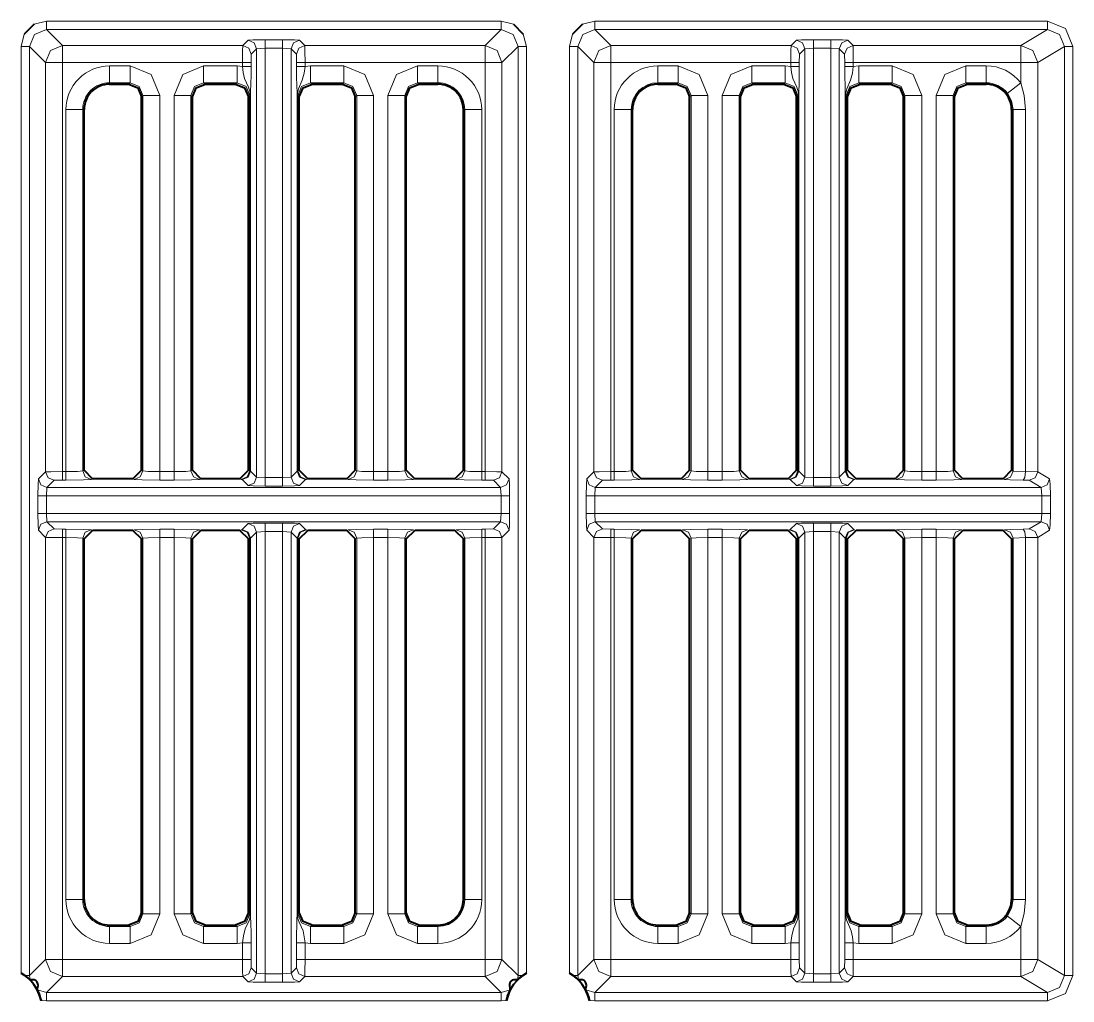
# Model space of a CAD drawing. Header units: millimetres. Extents: x 0 to 2941, y -405 to 1422.
# Drawn here: x 484.1 to 546, y 348.7 to 406.4 of the extents above; entities that cross this region are included whole.
import ezdxf

# ---------------------------------------------------------------- set-up
doc = ezdxf.new("R2010")
doc.units = ezdxf.units.MM
doc.layers.add('FINE', color=9, linetype='Continuous')
doc.layers.add('OUTLINE', color=7, linetype='Continuous')

msp = doc.modelspace()

# ---------------------------------------------------------------- linework, layer by layer
at = {"layer": 'FINE', "lineweight": 9}
for p, q in [((485.579, 406.427), (484.852, 406.239)), ((512.354, 406.427), (485.579, 406.427)), ((486.523, 404.984), (485.579, 405.928)), ((485.579, 405.928), (512.354, 405.928)), ((512.354, 405.928), (511.41, 404.984)), ((513.081, 406.239), (512.354, 406.427)), ((517.879, 406.427), (517.152, 406.239)), ((544.544, 406.427), (517.879, 406.427)), ((517.879, 405.928), (544.544, 405.928)), ((518.823, 404.984), (517.879, 405.928)), ((544.544, 405.928), (542.971, 404.984)), ((484.268, 405.655), (484.08, 404.928)), ((497.457, 405.299), (497.142, 404.984)), ((499.483, 405.324), (498.457, 405.324)), ((500.797, 404.984), (500.482, 405.299)), ((516.568, 405.655), (516.38, 404.928)), ((529.752, 405.299), (529.436, 404.984)), ((484.08, 404.928), (484.08, 350.348)), ((484.579, 404.928), (485.523, 403.984)), ((484.579, 350.203), (484.579, 404.928)), ((497.142, 404.984), (486.523, 404.984)), ((497.642, 404.484), (497.957, 404.799)), ((497.957, 404.799), (497.957, 379.558)), ((498.457, 379.532), (498.457, 404.825)), ((499.483, 404.825), (499.483, 379.532)), ((499.483, 404.825), (499.982, 404.799)), ((499.982, 404.799), (500.298, 404.484)), ((499.982, 379.558), (499.982, 404.799)), ((511.41, 404.984), (500.797, 404.984)), ((512.41, 403.984), (513.354, 404.928)), ((516.38, 404.928), (516.38, 350.348)), ((529.436, 404.984), (518.823, 404.984)), ((529.936, 404.484), (530.252, 404.799)), ((530.252, 404.799), (530.751, 404.825)), ((530.252, 404.799), (530.252, 379.558)), ((530.751, 379.532), (530.751, 404.825)), ((530.751, 404.825), (531.777, 404.825)), ((531.777, 404.825), (531.777, 379.532)), ((531.777, 404.825), (532.277, 404.799)), ((532.277, 404.799), (532.592, 404.484)), ((532.277, 379.558), (532.277, 404.799)), ((542.971, 404.984), (533.092, 404.984)), ((545.544, 404.929), (545.544, 350.202)), ((546.044, 350.202), (546.044, 404.929)), ((497.629, 403.984), (497.642, 404.484)), ((500.298, 404.484), (500.31, 403.984)), ((529.923, 403.984), (529.936, 404.484)), ((532.592, 404.484), (532.605, 403.984)), ((485.523, 403.984), (485.523, 379.873)), ((486.523, 403.984), (497.129, 403.984)), ((486.523, 379.886), (486.523, 403.984)), ((490.502, 403.788), (489.299, 403.788)), ((496.802, 403.788), (494.837, 403.788)), ((497.129, 403.758), (496.802, 403.788)), ((497.129, 403.984), (497.129, 403.758)), ((497.629, 403.758), (497.629, 403.984)), ((500.31, 403.984), (500.31, 403.758)), ((500.81, 403.758), (500.81, 403.984)), ((501.137, 403.788), (500.81, 403.758)), ((503.102, 403.788), (501.137, 403.788)), ((508.635, 403.788), (507.437, 403.788)), ((517.823, 403.984), (517.823, 379.873)), ((522.797, 403.788), (521.599, 403.788)), ((529.097, 403.788), (527.132, 403.788)), ((529.923, 403.758), (529.923, 403.984)), ((532.605, 403.984), (532.605, 403.758)), ((533.105, 403.758), (533.105, 403.984)), ((533.105, 403.984), (542.971, 403.984)), ((533.432, 403.788), (533.105, 403.758)), ((535.397, 403.788), (533.432, 403.788)), ((540.929, 403.788), (539.732, 403.788)), ((542.971, 403.984), (542.971, 402.786)), ((489.299, 402.708), (489.299, 402.79)), ((489.299, 402.79), (490.502, 402.79)), ((490.502, 402.79), (490.421, 402.708)), ((494.919, 402.708), (494.837, 402.79)), ((494.837, 402.79), (496.802, 402.79)), ((496.802, 402.79), (496.721, 402.708)), ((501.219, 402.708), (501.137, 402.79)), ((501.137, 402.79), (503.102, 402.79)), ((503.102, 402.79), (503.021, 402.708)), ((507.519, 402.708), (507.437, 402.79)), ((521.599, 402.708), (521.599, 402.79)), ((521.599, 402.79), (522.797, 402.79)), ((522.797, 402.79), (522.715, 402.708)), ((527.213, 402.708), (527.132, 402.79)), ((527.132, 402.79), (529.097, 402.79)), ((529.097, 402.79), (529.015, 402.708)), ((533.513, 402.708), (533.432, 402.79)), ((533.432, 402.79), (535.397, 402.79)), ((535.397, 402.79), (535.315, 402.708)), ((539.732, 402.79), (540.929, 402.79)), ((539.813, 402.708), (539.732, 402.79)), ((540.929, 402.79), (540.929, 402.708)), ((491.17, 401.959), (491.251, 402.041)), ((491.251, 402.041), (491.251, 379.923)), ((492.25, 379.886), (492.25, 402.041)), ((493.09, 402.041), (493.09, 379.886)), ((494.088, 402.041), (494.17, 401.959)), ((494.088, 379.923), (494.088, 402.041)), ((497.47, 401.959), (497.551, 402.041)), ((497.551, 402.041), (497.551, 379.923)), ((497.6, 379.915), (497.6, 402.041)), ((500.34, 402.041), (500.34, 379.915)), ((500.356, 379.915), (500.356, 402.041)), ((500.388, 402.041), (500.47, 401.959)), ((500.388, 379.923), (500.388, 402.041)), ((503.77, 401.959), (503.851, 402.041)), ((503.851, 402.041), (503.851, 379.923)), ((504.85, 379.886), (504.85, 402.041)), ((505.69, 402.041), (505.69, 379.886)), ((506.688, 402.041), (506.77, 401.959)), ((506.688, 379.923), (506.688, 402.041)), ((524.544, 379.886), (524.544, 402.041)), ((526.383, 402.041), (526.464, 401.959)), ((529.764, 401.959), (529.846, 402.041)), ((529.846, 402.041), (529.846, 379.923)), ((529.894, 379.915), (529.894, 402.041)), ((532.634, 402.041), (532.634, 379.915)), ((532.651, 379.915), (532.651, 402.041)), ((532.683, 402.041), (532.764, 401.959)), ((536.064, 401.959), (536.146, 402.041)), ((537.984, 402.041), (537.984, 379.886)), ((538.983, 402.041), (539.064, 401.959)), ((486.719, 401.208), (486.719, 379.886)), ((487.717, 401.208), (487.799, 401.208)), ((487.717, 379.923), (487.717, 401.208)), ((510.135, 401.208), (510.216, 401.208)), ((510.216, 401.208), (510.216, 379.923)), ((519.019, 401.208), (519.019, 379.886)), ((520.017, 401.208), (520.099, 401.208)), ((520.017, 379.923), (520.017, 401.208)), ((542.429, 401.208), (542.515, 401.208)), ((542.515, 401.208), (542.515, 379.921)), ((485.523, 379.873), (485.103, 379.453)), ((486.719, 379.886), (486.523, 379.886)), ((487.799, 379.964), (487.717, 379.923)), ((491.251, 379.923), (491.17, 379.964)), ((493.09, 379.886), (492.25, 379.886)), ((494.17, 379.964), (494.088, 379.923)), ((497.551, 379.923), (497.47, 379.964)), ((497.583, 379.915), (497.551, 379.923)), ((497.957, 379.558), (497.6, 379.915)), ((500.34, 379.915), (499.982, 379.558)), ((500.388, 379.923), (500.356, 379.915)), ((500.47, 379.964), (500.388, 379.923)), ((503.851, 379.923), (503.77, 379.964)), ((505.69, 379.886), (504.85, 379.886)), ((506.77, 379.964), (506.688, 379.923)), ((510.216, 379.923), (510.135, 379.964)), ((517.823, 379.873), (517.403, 379.453)), ((519.019, 379.886), (518.823, 379.886)), ((520.099, 379.964), (520.017, 379.923)), ((529.846, 379.923), (529.764, 379.964)), ((529.878, 379.915), (529.846, 379.923)), ((530.252, 379.558), (529.894, 379.915)), ((532.634, 379.915), (532.277, 379.558)), ((532.683, 379.923), (532.651, 379.915)), ((537.984, 379.886), (537.144, 379.886)), ((542.515, 379.921), (542.429, 379.964)), ((543.242, 379.885), (542.515, 379.921)), ((543.97, 379.873), (543.242, 379.885)), ((544.67, 379.453), (543.97, 379.873)), ((485.603, 378.953), (486.023, 379.373)), ((486.023, 379.373), (486.523, 379.386)), ((486.523, 379.386), (486.719, 379.386)), ((488.216, 379.423), (488.298, 379.464)), ((490.67, 379.464), (490.752, 379.423)), ((492.25, 379.386), (493.09, 379.386)), ((494.588, 379.423), (494.67, 379.464)), ((496.97, 379.464), (497.052, 379.423)), ((497.052, 379.423), (497.1, 379.415)), ((497.1, 379.415), (497.457, 379.058)), ((498.457, 379.532), (497.957, 379.558)), ((499.483, 379.532), (498.457, 379.532)), ((499.982, 379.558), (499.483, 379.532)), ((500.482, 379.058), (500.839, 379.415)), ((500.839, 379.415), (500.888, 379.423)), ((500.888, 379.423), (500.97, 379.464)), ((507.187, 379.423), (507.27, 379.464)), ((518.823, 379.386), (519.019, 379.386)), ((520.517, 379.423), (520.599, 379.464)), ((522.964, 379.464), (523.046, 379.423)), ((524.544, 379.386), (525.384, 379.386)), ((526.882, 379.423), (526.964, 379.464)), ((529.264, 379.464), (529.346, 379.423)), ((529.346, 379.423), (529.395, 379.415)), ((529.395, 379.415), (529.752, 379.058)), ((530.751, 379.532), (530.252, 379.558)), ((531.777, 379.532), (530.751, 379.532)), ((532.277, 379.558), (531.777, 379.532)), ((532.777, 379.058), (533.134, 379.415)), ((533.134, 379.415), (533.182, 379.423)), ((533.182, 379.423), (533.264, 379.464)), ((535.564, 379.464), (535.646, 379.423)), ((537.144, 379.386), (537.984, 379.386)), ((539.482, 379.423), (539.564, 379.464)), ((541.929, 379.464), (542.015, 379.421)), ((543.106, 379.385), (543.47, 379.374)), ((543.47, 379.374), (544.171, 378.953)), ((512.33, 378.953), (512.356, 378.453)), ((517.878, 378.453), (517.903, 378.953)), ((544.171, 378.953), (517.903, 378.953)), ((530.751, 379.033), (531.777, 379.033)), ((544.171, 378.953), (544.213, 378.453)), ((485.078, 378.453), (485.078, 377.427)), ((512.855, 377.427), (512.855, 378.453)), ((517.878, 378.453), (544.213, 378.453)), ((517.878, 377.427), (517.878, 378.453)), ((544.213, 378.453), (544.213, 377.427)), ((544.713, 377.427), (544.713, 378.453)), ((512.356, 377.427), (485.578, 377.427)), ((485.603, 376.928), (485.578, 377.427)), ((512.356, 377.427), (512.33, 376.928)), ((544.213, 377.427), (517.878, 377.427)), ((517.903, 376.928), (517.878, 377.427)), ((544.213, 377.427), (544.171, 376.928)), ((485.603, 376.928), (512.33, 376.928)), ((486.023, 376.508), (485.603, 376.928)), ((512.33, 376.928), (511.91, 376.508)), ((517.903, 376.928), (544.171, 376.928)), ((518.323, 376.508), (517.903, 376.928)), ((529.752, 376.823), (529.395, 376.466)), ((531.777, 376.848), (530.751, 376.848)), ((533.134, 376.466), (532.777, 376.823)), ((544.171, 376.928), (543.47, 376.507)), ((485.103, 376.428), (485.523, 376.008)), ((486.523, 376.495), (486.023, 376.508)), ((486.719, 376.495), (486.523, 376.495)), ((488.298, 376.417), (488.216, 376.458)), ((490.752, 376.458), (490.67, 376.417)), ((493.09, 376.495), (492.25, 376.495)), ((494.67, 376.417), (494.588, 376.458)), ((497.052, 376.458), (496.97, 376.417)), ((497.6, 375.966), (497.957, 376.323)), ((497.957, 376.323), (498.457, 376.349)), ((497.957, 376.323), (497.957, 350.331)), ((498.457, 350.306), (498.457, 376.349)), ((498.457, 376.349), (499.483, 376.349)), ((499.483, 376.349), (499.483, 350.306)), ((499.483, 376.349), (499.982, 376.323)), ((499.982, 376.323), (500.34, 375.966)), ((499.982, 350.331), (499.982, 376.323)), ((503.352, 376.458), (503.27, 376.417)), ((505.69, 376.495), (504.85, 376.495)), ((507.27, 376.417), (507.187, 376.458)), ((509.717, 376.458), (509.635, 376.417)), ((511.41, 376.495), (511.215, 376.495)), ((511.91, 376.508), (511.41, 376.495)), ((512.41, 376.008), (512.83, 376.428)), ((517.403, 376.428), (517.823, 376.008)), ((518.823, 376.495), (518.323, 376.508)), ((519.019, 376.495), (518.823, 376.495)), ((520.599, 376.417), (520.517, 376.458)), ((523.046, 376.458), (522.964, 376.417)), ((525.384, 376.495), (524.544, 376.495)), ((526.964, 376.417), (526.882, 376.458)), ((529.346, 376.458), (529.264, 376.417)), ((529.395, 376.466), (529.346, 376.458)), ((529.894, 375.966), (530.252, 376.323)), ((530.252, 376.323), (530.751, 376.349)), ((530.252, 376.323), (530.252, 350.331)), ((530.751, 350.306), (530.751, 376.349)), ((530.751, 376.349), (531.777, 376.349)), ((531.777, 376.349), (531.777, 350.306)), ((531.777, 376.349), (532.277, 376.323)), ((532.277, 350.331), (532.277, 376.323)), ((532.277, 376.323), (532.634, 375.966)), ((533.182, 376.458), (533.134, 376.466)), ((533.264, 376.417), (533.182, 376.458)), ((535.646, 376.458), (535.564, 376.417)), ((537.984, 376.495), (537.144, 376.495)), ((539.564, 376.417), (539.482, 376.458)), ((542.015, 376.46), (541.929, 376.417)), ((543.47, 376.507), (543.106, 376.495)), ((543.97, 376.008), (544.67, 376.428)), ((485.523, 376.008), (485.523, 351.147)), ((486.523, 351.147), (486.523, 375.995)), ((491.17, 375.917), (491.251, 375.958)), ((492.25, 353.84), (492.25, 375.995)), ((494.088, 353.84), (494.088, 375.958)), ((494.088, 375.958), (494.17, 375.917)), ((497.47, 375.917), (497.551, 375.958)), ((497.551, 375.958), (497.583, 375.966)), ((497.551, 375.958), (497.551, 353.84)), ((497.583, 375.966), (497.583, 353.84)), ((497.6, 353.84), (497.6, 375.966)), ((500.34, 375.966), (500.34, 353.84)), ((500.356, 353.84), (500.356, 375.966)), ((500.356, 375.966), (500.388, 375.958)), ((500.388, 375.958), (500.47, 375.917)), ((500.388, 353.84), (500.388, 375.958)), ((504.85, 353.84), (504.85, 375.995)), ((504.85, 375.995), (505.69, 375.995)), ((505.69, 375.995), (505.69, 353.84)), ((511.215, 375.995), (511.41, 375.995)), ((511.215, 354.672), (511.215, 375.995)), ((511.41, 375.995), (511.41, 351.147)), ((512.41, 351.147), (512.41, 376.008)), ((518.823, 351.147), (518.823, 375.995)), ((518.823, 375.995), (519.019, 375.995)), ((519.019, 375.995), (519.019, 354.672)), ((520.017, 354.672), (520.017, 375.958)), ((520.017, 375.958), (520.099, 375.917)), ((523.464, 375.917), (523.546, 375.958)), ((523.546, 375.958), (523.546, 353.84)), ((524.544, 375.995), (525.384, 375.995)), ((524.544, 353.84), (524.544, 375.995)), ((525.384, 375.995), (525.384, 353.84)), ((526.383, 353.84), (526.383, 375.958)), ((526.383, 375.958), (526.464, 375.917)), ((529.846, 375.958), (529.878, 375.966)), ((529.878, 375.966), (529.878, 353.84)), ((529.894, 353.84), (529.894, 375.966)), ((532.634, 375.966), (532.634, 353.84)), ((532.651, 353.84), (532.651, 375.966)), ((532.651, 375.966), (532.683, 375.958)), ((532.683, 353.84), (532.683, 375.958)), ((532.683, 375.958), (532.764, 375.917)), ((536.064, 375.917), (536.146, 375.958)), ((536.146, 375.958), (536.146, 353.84)), ((537.144, 353.84), (537.144, 375.995)), ((537.144, 375.995), (537.984, 375.995)), ((537.984, 375.995), (537.984, 353.84)), ((542.429, 375.917), (542.515, 375.96)), ((542.515, 375.96), (543.242, 375.996)), ((542.515, 375.96), (542.515, 354.672)), ((543.242, 375.996), (543.97, 376.008)), ((543.242, 354.672), (543.242, 375.996)), ((510.216, 354.672), (510.135, 354.672)), ((520.099, 354.672), (520.017, 354.672)), ((542.515, 354.672), (542.429, 354.672)), ((494.17, 353.921), (494.088, 353.84)), ((497.551, 353.84), (497.47, 353.921)), ((500.47, 353.921), (500.388, 353.84)), ((503.851, 353.84), (503.77, 353.921)), ((506.77, 353.921), (506.688, 353.84)), ((523.546, 353.84), (523.464, 353.921)), ((526.464, 353.921), (526.383, 353.84)), ((529.846, 353.84), (529.764, 353.921)), ((532.764, 353.921), (532.683, 353.84)), ((536.146, 353.84), (536.064, 353.921)), ((539.064, 353.921), (538.983, 353.84)), ((494.837, 353.091), (494.919, 353.172)), ((496.802, 353.091), (494.837, 353.091)), ((496.721, 353.172), (496.802, 353.091)), ((501.137, 353.091), (501.219, 353.172)), ((503.102, 353.091), (501.137, 353.091)), ((503.021, 353.172), (503.102, 353.091)), ((507.437, 353.091), (507.519, 353.172)), ((508.635, 353.091), (507.437, 353.091)), ((508.635, 353.172), (508.635, 353.091)), ((522.715, 353.172), (522.797, 353.091)), ((529.015, 353.172), (529.097, 353.091)), ((535.315, 353.172), (535.397, 353.091)), ((540.929, 353.172), (540.929, 353.091)), ((542.971, 353.095), (542.971, 351.147)), ((494.837, 352.092), (496.802, 352.092)), ((496.802, 352.092), (497.129, 352.123)), ((497.129, 352.123), (497.129, 351.147)), ((497.629, 351.147), (497.629, 352.123)), ((500.81, 351.147), (500.81, 352.123)), ((500.81, 352.123), (501.137, 352.092)), ((501.137, 352.092), (503.102, 352.092)), ((507.437, 352.092), (508.635, 352.092)), ((521.599, 352.092), (522.797, 352.092)), ((527.132, 352.092), (529.097, 352.092)), ((529.097, 352.092), (529.424, 352.123)), ((529.424, 352.123), (529.424, 351.147)), ((529.923, 351.147), (529.923, 352.123)), ((532.605, 352.123), (532.605, 351.147)), ((533.105, 351.147), (533.105, 352.123)), ((533.105, 352.123), (533.432, 352.092)), ((539.732, 352.092), (540.929, 352.092)), ((485.523, 351.147), (484.579, 350.203)), ((497.129, 351.147), (486.523, 351.147)), ((497.642, 350.647), (497.629, 351.147)), ((511.41, 351.147), (500.81, 351.147)), ((529.424, 351.147), (518.823, 351.147)), ((529.936, 350.647), (529.923, 351.147)), ((532.605, 351.147), (532.592, 350.647)), ((542.971, 351.147), (533.105, 351.147)), ((484.613, 349.948), (484.579, 350.203)), ((485.579, 349.203), (486.523, 350.147)), ((486.523, 350.147), (497.142, 350.147)), ((497.957, 350.331), (497.642, 350.647)), ((498.457, 350.306), (497.957, 350.331)), ((499.483, 350.306), (498.457, 350.306)), ((499.982, 350.331), (499.483, 350.306)), ((500.298, 350.647), (499.982, 350.331)), ((500.482, 349.832), (500.797, 350.147)), ((500.797, 350.147), (511.41, 350.147)), ((511.41, 350.147), (512.354, 349.203)), ((513.354, 350.203), (513.321, 349.948)), ((516.913, 349.948), (516.88, 350.203)), ((517.879, 349.203), (518.823, 350.147)), ((518.823, 350.147), (529.436, 350.147)), ((529.436, 350.147), (529.752, 349.832)), ((530.252, 350.331), (529.936, 350.647)), ((530.751, 350.306), (530.252, 350.331)), ((531.777, 350.306), (530.751, 350.306)), ((532.277, 350.331), (531.777, 350.306)), ((532.592, 350.647), (532.277, 350.331)), ((532.777, 349.832), (533.092, 350.147)), ((533.092, 350.147), (542.971, 350.147)), ((542.971, 350.147), (544.544, 349.203)), ((498.457, 349.806), (499.483, 349.806)), ((530.751, 349.806), (531.777, 349.806)), ((485.579, 349.203), (485.04, 349.361)), ((512.354, 349.203), (485.579, 349.203)), ((512.893, 349.361), (512.354, 349.203)), ((517.879, 349.203), (517.34, 349.361)), ((544.544, 349.203), (517.879, 349.203)), ((485.256, 348.739), (485.579, 348.703)), ((517.556, 348.739), (517.879, 348.703))]:
    msp.add_line(p, q, dxfattribs=at)
for points in [[(484.579, 404.928), (484.872, 405.635), (485.579, 405.928)], [(485.579, 405.928), (485.579, 406.078), (485.579, 406.427)], [(512.354, 405.928), (512.354, 406.078), (512.354, 406.427)], [(512.354, 405.928), (513.061, 405.635), (513.354, 404.928)], [(516.88, 404.928), (517.172, 405.635), (517.879, 405.928)], [(517.879, 405.928), (517.879, 406.078), (517.879, 406.427)], [(544.544, 405.928), (544.544, 406.078), (544.544, 406.427)], [(546.044, 404.929), (545.605, 405.988), (544.544, 406.427)], [(544.544, 405.928), (545.252, 405.635), (545.544, 404.929)], [(498.457, 405.324), (497.759, 405.317), (497.457, 405.299)], [(497.457, 405.299), (497.81, 405.152), (497.957, 404.799)], [(498.457, 405.324), (498.457, 405.173), (498.457, 404.825)], [(499.483, 405.324), (499.483, 405.173), (499.483, 404.825)], [(500.482, 405.299), (500.18, 405.317), (499.483, 405.324)], [(500.482, 405.299), (500.129, 405.152), (499.982, 404.799)], [(513.853, 350.348), (513.853, 404.928), (513.665, 405.655)], [(531.777, 405.324), (530.751, 405.324), (530.054, 405.317), (529.752, 405.299)], [(529.752, 405.299), (530.105, 405.152), (530.252, 404.799)], [(530.751, 405.324), (530.751, 405.173), (530.751, 404.825)], [(531.777, 405.324), (531.777, 405.173), (531.777, 404.825)], [(533.092, 404.984), (532.777, 405.299), (532.475, 405.317), (531.777, 405.324)], [(532.777, 405.299), (532.424, 405.152), (532.277, 404.799)], [(484.08, 404.928), (484.429, 404.928), (484.579, 404.928)], [(486.523, 404.984), (485.816, 404.691), (485.523, 403.984)], [(486.523, 403.984), (486.523, 404.682), (486.523, 404.984)], [(497.142, 404.984), (497.133, 404.682), (497.129, 403.984)], [(497.142, 404.984), (497.495, 404.837), (497.642, 404.484)], [(497.957, 404.799), (498.457, 404.825), (499.483, 404.825)], [(500.797, 404.984), (500.444, 404.837), (500.298, 404.484)], [(500.81, 403.984), (500.806, 404.682), (500.797, 404.984)], [(512.41, 403.984), (512.117, 404.691), (511.41, 404.984)], [(511.41, 403.984), (511.41, 404.682), (511.41, 404.984)], [(513.354, 404.928), (513.354, 350.203), (512.41, 351.147)], [(513.354, 404.928), (513.504, 404.928), (513.853, 404.928)], [(516.38, 404.928), (516.729, 404.928), (516.88, 404.928)], [(516.88, 350.203), (516.88, 404.928), (517.823, 403.984)], [(518.823, 404.984), (518.116, 404.691), (517.823, 403.984)], [(518.823, 403.984), (518.823, 404.682), (518.823, 404.984)], [(529.436, 404.984), (529.427, 404.682), (529.424, 403.984)], [(529.436, 404.984), (529.79, 404.837), (529.936, 404.484)], [(533.092, 404.984), (532.739, 404.837), (532.592, 404.484)], [(533.105, 403.984), (533.101, 404.682), (533.092, 404.984)], [(543.97, 403.984), (543.677, 404.691), (542.971, 404.984)], [(542.971, 403.984), (542.971, 404.682), (542.971, 404.984)], [(543.97, 379.873), (543.97, 403.984), (545.544, 404.929)], [(545.544, 404.929), (545.698, 404.929), (546.044, 404.929)], [(485.523, 403.984), (485.825, 403.984), (486.523, 403.984)], [(489.299, 402.79), (489.299, 403.1), (489.299, 403.788)], [(490.502, 402.79), (490.502, 403.1), (490.502, 403.788)], [(492.25, 402.041), (491.738, 403.277), (490.502, 403.788)], [(494.837, 403.788), (493.601, 403.277), (493.09, 402.041)], [(494.837, 403.788), (494.837, 403.1), (494.837, 402.79)], [(496.802, 403.788), (496.802, 403.1), (496.802, 402.79)], [(497.129, 403.984), (497.478, 403.984), (497.629, 403.984)], [(497.129, 403.758), (497.478, 403.758), (497.629, 403.758)], [(497.129, 403.758), (497.172, 403.394), (497.25, 403.051), (497.475, 402.533), (497.526, 402.396), (497.555, 402.289), (497.578, 402.144), (497.583, 402.074), (497.583, 402.041), (497.583, 379.915)], [(497.6, 402.041), (497.6, 402.053), (497.6, 402.081), (497.601, 402.14), (497.603, 402.189), (497.605, 402.263), (497.62, 402.757), (497.627, 403.228), (497.629, 403.758)], [(500.81, 403.984), (500.461, 403.984), (500.31, 403.984)], [(500.81, 403.758), (500.461, 403.758), (500.31, 403.758)], [(500.31, 403.758), (500.313, 403.166), (500.323, 402.618), (500.336, 402.21), (500.339, 402.102), (500.339, 402.068), (500.34, 402.041)], [(500.356, 402.041), (500.358, 402.111), (500.367, 402.198), (500.427, 402.437), (500.649, 402.937), (500.76, 403.351), (500.81, 403.758)], [(500.81, 403.984), (511.41, 403.984), (511.41, 379.886)], [(501.137, 403.788), (501.137, 403.1), (501.137, 402.79)], [(503.102, 403.788), (503.102, 403.1), (503.102, 402.79)], [(504.85, 402.041), (504.338, 403.277), (503.102, 403.788)], [(507.437, 403.788), (506.201, 403.277), (505.69, 402.041)], [(507.437, 403.788), (507.437, 403.1), (507.437, 402.79)], [(508.635, 403.788), (508.635, 403.1), (508.635, 402.79)], [(511.41, 403.984), (512.108, 403.984), (512.41, 403.984)], [(512.83, 379.453), (512.41, 379.873), (512.41, 403.984)], [(518.823, 403.984), (518.125, 403.984), (517.823, 403.984)], [(518.823, 379.886), (518.823, 403.984), (529.424, 403.984)], [(521.599, 402.79), (521.599, 403.1), (521.599, 403.788)], [(522.797, 402.79), (522.797, 403.1), (522.797, 403.788)], [(524.544, 402.041), (524.033, 403.277), (522.797, 403.788)], [(527.132, 403.788), (525.896, 403.277), (525.384, 402.041)], [(527.132, 403.788), (527.132, 403.1), (527.132, 402.79)], [(529.424, 403.984), (529.424, 403.758), (529.097, 403.788)], [(529.097, 403.788), (529.097, 403.1), (529.097, 402.79)], [(529.424, 403.984), (529.773, 403.984), (529.923, 403.984)], [(529.424, 403.758), (529.773, 403.758), (529.923, 403.758)], [(529.424, 403.758), (529.467, 403.394), (529.545, 403.051), (529.769, 402.533), (529.82, 402.396), (529.85, 402.289), (529.873, 402.144), (529.877, 402.074), (529.878, 402.041), (529.878, 379.915)], [(529.894, 402.041), (529.894, 402.053), (529.895, 402.081), (529.896, 402.14), (529.897, 402.189), (529.9, 402.263), (529.914, 402.757), (529.921, 403.228), (529.923, 403.758)], [(533.105, 403.984), (532.756, 403.984), (532.605, 403.984)], [(533.105, 403.758), (532.756, 403.758), (532.605, 403.758)], [(532.605, 403.758), (532.608, 403.166), (532.617, 402.618), (532.63, 402.21), (532.634, 402.102), (532.634, 402.068), (532.634, 402.041)], [(532.651, 402.041), (532.653, 402.111), (532.662, 402.198), (532.722, 402.437), (532.944, 402.937), (533.055, 403.351), (533.105, 403.758)], [(533.432, 403.788), (533.432, 403.1), (533.432, 402.79)], [(535.397, 403.788), (535.397, 403.1), (535.397, 402.79)], [(537.144, 379.886), (537.144, 402.041), (536.633, 403.277), (535.397, 403.788)], [(539.732, 403.788), (538.496, 403.277), (537.984, 402.041)], [(539.732, 403.788), (539.732, 403.1), (539.732, 402.79)], [(540.929, 403.788), (540.929, 403.1), (540.929, 402.79)], [(542.971, 403.984), (543.662, 403.984), (543.97, 403.984)], [(490.502, 402.79), (491.033, 402.572), (491.251, 402.041)], [(494.088, 402.041), (494.306, 402.572), (494.837, 402.79)], [(496.802, 402.79), (497.333, 402.572), (497.551, 402.041)], [(500.356, 402.041), (500.377, 402.041), (500.388, 402.041), (500.606, 402.572), (501.137, 402.79)], [(503.102, 402.79), (503.633, 402.572), (503.851, 402.041)], [(506.688, 402.041), (506.906, 402.572), (507.437, 402.79)], [(507.437, 402.79), (508.635, 402.79), (508.635, 402.708)], [(522.797, 402.79), (523.327, 402.572), (523.546, 402.041)], [(526.383, 402.041), (526.601, 402.572), (527.132, 402.79)], [(529.097, 402.79), (529.628, 402.572), (529.846, 402.041)], [(532.683, 402.041), (532.901, 402.572), (533.432, 402.79)], [(535.397, 402.79), (535.928, 402.572), (536.146, 402.041)], [(538.983, 402.041), (539.201, 402.572), (539.732, 402.79)], [(542.971, 402.786), (542.426, 402.365), (542.181, 402.176)], [(543.242, 379.885), (543.242, 401.208), (543.171, 402.044), (542.971, 402.786)], [(542.181, 402.176), (542.427, 401.721), (542.515, 401.208)], [(491.251, 402.041), (491.561, 402.041), (492.25, 402.041)], [(493.09, 402.041), (493.778, 402.041), (494.088, 402.041)], [(497.551, 402.041), (497.562, 402.041), (497.583, 402.041)], [(497.583, 402.041), (497.595, 402.041), (497.6, 402.041)], [(500.356, 402.041), (500.344, 402.041), (500.34, 402.041)], [(503.851, 402.041), (504.161, 402.041), (504.85, 402.041)], [(505.69, 402.041), (506.378, 402.041), (506.688, 402.041)], [(523.464, 401.959), (523.546, 402.041), (523.546, 379.923), (523.464, 379.964)], [(523.546, 402.041), (523.856, 402.041), (524.544, 402.041)], [(525.384, 402.041), (525.384, 379.886), (524.544, 379.886)], [(525.384, 402.041), (526.073, 402.041), (526.383, 402.041)], [(526.464, 379.964), (526.383, 379.923), (526.383, 402.041)], [(529.846, 402.041), (529.856, 402.041), (529.878, 402.041)], [(529.878, 402.041), (529.889, 402.041), (529.894, 402.041)], [(532.651, 402.041), (532.639, 402.041), (532.634, 402.041)], [(532.651, 402.041), (532.672, 402.041), (532.683, 402.041)], [(532.764, 379.964), (532.683, 379.923), (532.683, 402.041)], [(536.146, 402.041), (536.146, 379.923), (536.064, 379.964)], [(536.146, 402.041), (536.456, 402.041), (537.144, 402.041)], [(537.984, 402.041), (538.673, 402.041), (538.983, 402.041)], [(539.064, 379.964), (538.983, 379.923), (538.983, 402.041)], [(486.719, 401.208), (487.407, 401.208), (487.717, 401.208)], [(511.215, 401.208), (510.526, 401.208), (510.216, 401.208)], [(511.41, 379.886), (511.215, 379.886), (511.215, 401.208)], [(520.017, 401.208), (519.707, 401.208), (519.019, 401.208)], [(542.515, 401.208), (542.732, 401.208), (543.242, 401.208)], [(486.523, 379.886), (485.825, 379.882), (485.523, 379.873)], [(486.023, 379.373), (485.67, 379.52), (485.523, 379.873)], [(486.523, 379.386), (486.523, 379.537), (486.523, 379.886)], [(487.717, 379.923), (487.407, 379.897), (486.719, 379.886)], [(486.719, 379.886), (486.719, 379.537), (486.719, 379.386)], [(487.717, 379.923), (487.864, 379.57), (488.216, 379.423)], [(490.752, 379.423), (491.104, 379.57), (491.251, 379.923)], [(492.25, 379.886), (491.561, 379.897), (491.251, 379.923)], [(492.25, 379.386), (492.25, 379.537), (492.25, 379.886)], [(494.088, 379.923), (493.778, 379.897), (493.09, 379.886)], [(493.09, 379.386), (493.09, 379.537), (493.09, 379.886)], [(494.588, 379.423), (494.235, 379.57), (494.088, 379.923)], [(497.551, 379.923), (497.405, 379.57), (497.052, 379.423)], [(497.6, 379.915), (497.453, 379.562), (497.1, 379.415)], [(497.583, 379.915), (497.44, 379.563), (497.1, 379.415)], [(497.6, 379.915), (497.595, 379.915), (497.583, 379.915)], [(500.34, 379.915), (500.486, 379.562), (500.839, 379.415)], [(500.356, 379.915), (500.344, 379.915), (500.34, 379.915)], [(500.356, 379.915), (500.499, 379.563), (500.839, 379.415)], [(500.388, 379.923), (500.535, 379.57), (500.888, 379.423)], [(503.851, 379.923), (503.704, 379.57), (503.352, 379.423)], [(504.85, 379.886), (504.161, 379.897), (503.851, 379.923)], [(504.85, 379.886), (504.85, 379.537), (504.85, 379.386)], [(506.688, 379.923), (506.378, 379.897), (505.69, 379.886)], [(505.69, 379.886), (505.69, 379.537), (505.69, 379.386)], [(506.688, 379.923), (506.835, 379.57), (507.187, 379.423)], [(509.717, 379.423), (510.07, 379.57), (510.216, 379.923)], [(511.215, 379.886), (510.526, 379.897), (510.216, 379.923)], [(511.215, 379.386), (511.215, 379.537), (511.215, 379.886)], [(511.41, 379.386), (511.41, 379.537), (511.41, 379.886)], [(512.41, 379.873), (512.108, 379.882), (511.41, 379.886)], [(511.91, 379.373), (512.263, 379.52), (512.41, 379.873)], [(518.823, 379.886), (518.125, 379.882), (517.823, 379.873)], [(518.323, 379.373), (517.97, 379.52), (517.823, 379.873)], [(518.823, 379.386), (518.823, 379.537), (518.823, 379.886)], [(520.017, 379.923), (519.707, 379.897), (519.019, 379.886)], [(519.019, 379.886), (519.019, 379.537), (519.019, 379.386)], [(520.017, 379.923), (520.164, 379.57), (520.517, 379.423)], [(523.046, 379.423), (523.399, 379.57), (523.546, 379.923)], [(524.544, 379.886), (523.856, 379.897), (523.546, 379.923)], [(524.544, 379.386), (524.544, 379.537), (524.544, 379.886)], [(526.383, 379.923), (526.073, 379.897), (525.384, 379.886)], [(525.384, 379.386), (525.384, 379.537), (525.384, 379.886)], [(526.383, 379.923), (526.529, 379.57), (526.882, 379.423)], [(529.346, 379.423), (529.699, 379.57), (529.846, 379.923)], [(529.395, 379.415), (529.748, 379.562), (529.894, 379.915)], [(529.395, 379.415), (529.735, 379.563), (529.878, 379.915)], [(529.894, 379.915), (529.889, 379.915), (529.878, 379.915)], [(533.134, 379.415), (532.781, 379.562), (532.634, 379.915)], [(532.651, 379.915), (532.639, 379.915), (532.634, 379.915)], [(533.134, 379.415), (532.794, 379.563), (532.651, 379.915)], [(533.182, 379.423), (532.829, 379.57), (532.683, 379.923)], [(536.146, 379.923), (535.999, 379.57), (535.646, 379.423)], [(537.144, 379.886), (536.456, 379.897), (536.146, 379.923)], [(537.144, 379.886), (537.144, 379.537), (537.144, 379.386)], [(538.983, 379.923), (538.673, 379.897), (537.984, 379.886)], [(537.984, 379.886), (537.984, 379.537), (537.984, 379.386)], [(538.983, 379.923), (539.129, 379.57), (539.482, 379.423)], [(542.015, 379.421), (542.368, 379.568), (542.515, 379.921)], [(543.106, 379.385), (543.201, 379.536), (543.242, 379.885)], [(543.47, 379.374), (543.823, 379.52), (543.97, 379.873)], [(485.103, 379.453), (485.085, 379.151), (485.078, 378.453)], [(485.603, 378.953), (485.25, 379.1), (485.103, 379.453)], [(511.91, 379.373), (512.33, 378.953), (485.603, 378.953)], [(486.719, 379.386), (487.751, 379.397), (488.216, 379.423)], [(490.752, 379.423), (491.217, 379.397), (492.25, 379.386)], [(493.09, 379.386), (494.122, 379.397), (494.588, 379.423)], [(497.957, 379.558), (497.81, 379.204), (497.457, 379.058)], [(498.457, 379.532), (498.457, 379.183), (498.457, 379.033)], [(499.483, 379.532), (499.483, 379.183), (499.483, 379.033)], [(499.982, 379.558), (500.129, 379.204), (500.482, 379.058)], [(503.27, 379.464), (503.352, 379.423), (503.817, 379.397), (504.85, 379.386)], [(504.85, 379.386), (505.69, 379.386), (506.722, 379.397), (507.187, 379.423)], [(509.635, 379.464), (509.717, 379.423), (510.182, 379.397), (511.215, 379.386)], [(511.215, 379.386), (511.41, 379.386), (511.91, 379.373)], [(512.33, 378.953), (512.683, 379.1), (512.83, 379.453)], [(512.855, 378.453), (512.848, 379.151), (512.83, 379.453)], [(517.403, 379.453), (517.385, 379.151), (517.378, 378.453)], [(517.903, 378.953), (517.55, 379.1), (517.403, 379.453)], [(517.903, 378.953), (518.323, 379.373), (518.823, 379.386)], [(519.019, 379.386), (520.051, 379.397), (520.517, 379.423)], [(523.046, 379.423), (523.512, 379.397), (524.544, 379.386)], [(525.384, 379.386), (526.417, 379.397), (526.882, 379.423)], [(529.752, 379.058), (530.105, 379.204), (530.252, 379.558)], [(530.751, 379.033), (530.751, 379.183), (530.751, 379.532)], [(531.777, 379.033), (531.777, 379.183), (531.777, 379.532)], [(532.777, 379.058), (532.424, 379.204), (532.277, 379.558)], [(535.646, 379.423), (536.112, 379.397), (537.144, 379.386)], [(537.984, 379.386), (539.017, 379.397), (539.482, 379.423)], [(542.015, 379.421), (542.341, 379.399), (543.106, 379.385)], [(544.171, 378.953), (544.524, 379.1), (544.67, 379.453)], [(544.713, 378.453), (544.7, 379.151), (544.67, 379.453)], [(485.578, 377.427), (485.578, 378.453), (485.603, 378.953)], [(497.457, 379.058), (497.759, 379.04), (498.457, 379.033)], [(498.457, 379.033), (499.483, 379.033), (500.18, 379.04), (500.482, 379.058)], [(529.752, 379.058), (530.054, 379.04), (530.751, 379.033)], [(531.777, 379.033), (532.475, 379.04), (532.777, 379.058)], [(485.578, 378.453), (485.229, 378.453), (485.078, 378.453)], [(485.578, 378.453), (512.356, 378.453), (512.356, 377.427)], [(512.356, 378.453), (512.704, 378.453), (512.855, 378.453)], [(517.878, 378.453), (517.529, 378.453), (517.378, 378.453)], [(517.378, 378.453), (517.378, 377.427), (517.385, 376.73), (517.403, 376.428)], [(544.213, 378.453), (544.559, 378.453), (544.713, 378.453)], [(485.578, 377.427), (485.229, 377.427), (485.078, 377.427)], [(485.078, 377.427), (485.085, 376.73), (485.103, 376.428)], [(512.356, 377.427), (512.704, 377.427), (512.855, 377.427)], [(512.83, 376.428), (512.848, 376.73), (512.855, 377.427)], [(517.878, 377.427), (517.529, 377.427), (517.378, 377.427)], [(544.213, 377.427), (544.559, 377.427), (544.713, 377.427)], [(544.67, 376.428), (544.7, 376.73), (544.713, 377.427)], [(485.603, 376.928), (485.25, 376.781), (485.103, 376.428)], [(497.457, 376.823), (497.1, 376.466), (497.052, 376.458)], [(499.483, 376.848), (498.457, 376.848), (497.759, 376.841), (497.457, 376.823)], [(497.457, 376.823), (497.81, 376.676), (497.957, 376.323)], [(498.457, 376.848), (498.457, 376.697), (498.457, 376.349)], [(499.483, 376.848), (499.483, 376.697), (499.483, 376.349)], [(500.839, 376.466), (500.482, 376.823), (500.18, 376.841), (499.483, 376.848)], [(500.482, 376.823), (500.129, 376.676), (499.982, 376.323)], [(512.33, 376.928), (512.683, 376.781), (512.83, 376.428)], [(517.903, 376.928), (517.55, 376.781), (517.403, 376.428)], [(530.751, 376.848), (530.054, 376.841), (529.752, 376.823)], [(530.252, 376.323), (530.105, 376.676), (529.752, 376.823)], [(530.751, 376.349), (530.751, 376.697), (530.751, 376.848)], [(531.777, 376.349), (531.777, 376.697), (531.777, 376.848)], [(532.777, 376.823), (532.475, 376.841), (531.777, 376.848)], [(532.277, 376.323), (532.424, 376.676), (532.777, 376.823)], [(544.171, 376.928), (544.524, 376.781), (544.67, 376.428)], [(486.023, 376.508), (485.67, 376.361), (485.523, 376.008)], [(486.523, 376.495), (486.523, 376.344), (486.523, 375.995)], [(486.719, 376.495), (486.719, 376.344), (486.719, 375.995)], [(488.216, 376.458), (487.751, 376.484), (486.719, 376.495)], [(488.216, 376.458), (487.864, 376.311), (487.717, 375.958)], [(492.25, 376.495), (491.217, 376.484), (490.752, 376.458)], [(491.251, 375.958), (491.104, 376.311), (490.752, 376.458)], [(492.25, 375.995), (492.25, 376.344), (492.25, 376.495)], [(493.09, 375.995), (493.09, 376.344), (493.09, 376.495)], [(494.588, 376.458), (494.122, 376.484), (493.09, 376.495)], [(494.088, 375.958), (494.235, 376.311), (494.588, 376.458)], [(497.052, 376.458), (497.405, 376.311), (497.551, 375.958)], [(497.1, 376.466), (497.453, 376.319), (497.6, 375.966)], [(497.1, 376.466), (497.44, 376.318), (497.583, 375.966)], [(500.839, 376.466), (500.486, 376.319), (500.34, 375.966)], [(500.839, 376.466), (500.499, 376.318), (500.356, 375.966)], [(500.888, 376.458), (500.535, 376.311), (500.388, 375.958)], [(500.97, 376.417), (500.888, 376.458), (500.839, 376.466)], [(504.85, 376.495), (503.817, 376.484), (503.352, 376.458)], [(503.352, 376.458), (503.704, 376.311), (503.851, 375.958)], [(504.85, 376.495), (504.85, 376.344), (504.85, 375.995)], [(505.69, 376.495), (505.69, 376.344), (505.69, 375.995)], [(507.187, 376.458), (506.722, 376.484), (505.69, 376.495)], [(507.187, 376.458), (506.835, 376.311), (506.688, 375.958)], [(511.215, 376.495), (510.182, 376.484), (509.717, 376.458)], [(510.216, 375.958), (510.07, 376.311), (509.717, 376.458)], [(511.215, 375.995), (511.215, 376.344), (511.215, 376.495)], [(511.41, 376.495), (511.41, 376.344), (511.41, 375.995)], [(511.91, 376.508), (512.263, 376.361), (512.41, 376.008)], [(518.323, 376.508), (517.97, 376.361), (517.823, 376.008)], [(518.823, 376.495), (518.823, 376.344), (518.823, 375.995)], [(519.019, 376.495), (519.019, 376.344), (519.019, 375.995)], [(520.517, 376.458), (520.051, 376.484), (519.019, 376.495)], [(520.517, 376.458), (520.164, 376.311), (520.017, 375.958)], [(524.544, 376.495), (523.512, 376.484), (523.046, 376.458)], [(523.546, 375.958), (523.399, 376.311), (523.046, 376.458)], [(524.544, 375.995), (524.544, 376.344), (524.544, 376.495)], [(525.384, 375.995), (525.384, 376.344), (525.384, 376.495)], [(526.882, 376.458), (526.417, 376.484), (525.384, 376.495)], [(526.882, 376.458), (526.529, 376.311), (526.383, 375.958)], [(529.846, 375.958), (529.699, 376.311), (529.346, 376.458)], [(529.878, 375.966), (529.735, 376.318), (529.395, 376.466)], [(529.894, 375.966), (529.748, 376.319), (529.395, 376.466)], [(532.634, 375.966), (532.781, 376.319), (533.134, 376.466)], [(532.651, 375.966), (532.794, 376.318), (533.134, 376.466)], [(532.683, 375.958), (532.829, 376.311), (533.182, 376.458)], [(537.144, 376.495), (536.112, 376.484), (535.646, 376.458)], [(535.646, 376.458), (535.999, 376.311), (536.146, 375.958)], [(537.144, 376.495), (537.144, 376.344), (537.144, 375.995)], [(537.984, 376.495), (537.984, 376.344), (537.984, 375.995)], [(539.482, 376.458), (539.017, 376.484), (537.984, 376.495)], [(539.482, 376.458), (539.129, 376.311), (538.983, 375.958)], [(543.106, 376.495), (542.341, 376.482), (542.015, 376.46)], [(542.015, 376.46), (542.368, 376.313), (542.515, 375.96)], [(543.106, 376.495), (543.201, 376.345), (543.242, 375.996)], [(543.47, 376.507), (543.823, 376.361), (543.97, 376.008)], [(485.523, 376.008), (485.825, 375.999), (486.523, 375.995)], [(486.523, 375.995), (486.719, 375.995), (486.719, 354.672)], [(486.719, 375.995), (487.407, 375.984), (487.717, 375.958)], [(487.799, 354.672), (487.717, 354.672), (487.717, 375.958), (487.799, 375.917)], [(491.251, 375.958), (491.251, 353.84), (491.17, 353.921)], [(491.251, 375.958), (491.561, 375.984), (492.25, 375.995)], [(492.25, 375.995), (493.09, 375.995), (493.09, 353.84)], [(493.09, 375.995), (493.778, 375.984), (494.088, 375.958)], [(497.583, 375.966), (497.595, 375.966), (497.6, 375.966)], [(500.34, 375.966), (500.344, 375.966), (500.356, 375.966)], [(503.77, 375.917), (503.851, 375.958), (503.851, 353.84)], [(503.851, 375.958), (504.161, 375.984), (504.85, 375.995)], [(505.69, 375.995), (506.378, 375.984), (506.688, 375.958)], [(506.688, 353.84), (506.688, 375.958), (506.77, 375.917)], [(510.135, 375.917), (510.216, 375.958), (510.216, 354.672)], [(510.216, 375.958), (510.526, 375.984), (511.215, 375.995)], [(511.41, 375.995), (512.108, 375.999), (512.41, 376.008)], [(517.823, 376.008), (517.823, 351.147), (516.88, 350.203)], [(517.823, 376.008), (518.125, 375.999), (518.823, 375.995)], [(519.019, 375.995), (519.707, 375.984), (520.017, 375.958)], [(523.546, 375.958), (523.856, 375.984), (524.544, 375.995)], [(525.384, 375.995), (526.073, 375.984), (526.383, 375.958)], [(529.764, 375.917), (529.846, 375.958), (529.846, 353.84)], [(529.878, 375.966), (529.889, 375.966), (529.894, 375.966)], [(532.634, 375.966), (532.639, 375.966), (532.651, 375.966)], [(536.146, 375.958), (536.456, 375.984), (537.144, 375.995)], [(537.984, 375.995), (538.673, 375.984), (538.983, 375.958)], [(538.983, 353.84), (538.983, 375.958), (539.064, 375.917)], [(545.544, 350.202), (543.97, 351.147), (543.97, 376.008)], [(486.719, 354.672), (487.407, 354.672), (487.717, 354.672)], [(510.216, 354.672), (510.526, 354.672), (511.215, 354.672)], [(519.019, 354.672), (519.707, 354.672), (520.017, 354.672)], [(542.515, 354.672), (542.431, 354.169), (542.181, 353.705)], [(542.515, 354.672), (542.732, 354.672), (543.242, 354.672)], [(542.971, 353.095), (543.174, 353.852), (543.242, 354.672)], [(489.299, 352.092), (490.502, 352.092), (491.738, 352.604), (492.25, 353.84)], [(491.251, 353.84), (491.033, 353.309), (490.502, 353.091)], [(491.251, 353.84), (491.561, 353.84), (492.25, 353.84)], [(493.09, 353.84), (493.778, 353.84), (494.088, 353.84)], [(493.09, 353.84), (493.601, 352.604), (494.837, 352.092)], [(494.837, 353.091), (494.306, 353.309), (494.088, 353.84)], [(497.551, 353.84), (497.333, 353.309), (496.802, 353.091)], [(497.583, 353.84), (497.581, 353.769), (497.572, 353.683), (497.512, 353.444), (497.29, 352.943), (497.179, 352.53), (497.129, 352.123)], [(497.551, 353.84), (497.562, 353.84), (497.583, 353.84)], [(497.6, 353.84), (497.595, 353.84), (497.583, 353.84)], [(497.629, 352.123), (497.626, 352.715), (497.616, 353.263), (497.604, 353.671), (497.6, 353.779), (497.6, 353.813), (497.6, 353.84)], [(500.34, 353.84), (500.34, 353.827), (500.339, 353.8), (500.338, 353.741), (500.336, 353.692), (500.334, 353.618), (500.32, 353.124), (500.313, 352.653), (500.31, 352.123)], [(500.34, 353.84), (500.344, 353.84), (500.356, 353.84)], [(500.356, 353.84), (500.377, 353.84), (500.388, 353.84)], [(500.81, 352.123), (500.767, 352.487), (500.689, 352.83), (500.465, 353.348), (500.413, 353.485), (500.384, 353.591), (500.361, 353.737), (500.357, 353.807), (500.356, 353.84)], [(501.137, 353.091), (500.606, 353.309), (500.388, 353.84)], [(503.851, 353.84), (503.633, 353.309), (503.102, 353.091)], [(503.102, 352.092), (504.338, 352.604), (504.85, 353.84)], [(503.851, 353.84), (504.161, 353.84), (504.85, 353.84)], [(506.688, 353.84), (506.378, 353.84), (505.69, 353.84)], [(505.69, 353.84), (506.201, 352.604), (507.437, 352.092)], [(507.437, 353.091), (506.906, 353.309), (506.688, 353.84)], [(523.546, 353.84), (523.327, 353.309), (522.797, 353.091)], [(522.797, 352.092), (524.033, 352.604), (524.544, 353.84)], [(524.544, 353.84), (523.856, 353.84), (523.546, 353.84)], [(525.384, 353.84), (526.073, 353.84), (526.383, 353.84)], [(525.384, 353.84), (525.896, 352.604), (527.132, 352.092)], [(527.132, 353.091), (526.601, 353.309), (526.383, 353.84)], [(529.846, 353.84), (529.628, 353.309), (529.097, 353.091)], [(529.878, 353.84), (529.875, 353.769), (529.866, 353.683), (529.807, 353.444), (529.585, 352.943), (529.474, 352.53), (529.424, 352.123)], [(529.846, 353.84), (529.856, 353.84), (529.878, 353.84)], [(529.894, 353.84), (529.889, 353.84), (529.878, 353.84)], [(529.923, 352.123), (529.92, 352.715), (529.911, 353.263), (529.898, 353.671), (529.895, 353.779), (529.894, 353.813), (529.894, 353.84)], [(532.634, 353.84), (532.634, 353.827), (532.634, 353.8), (532.633, 353.741), (532.631, 353.692), (532.628, 353.618), (532.614, 353.124), (532.608, 352.653), (532.605, 352.123)], [(532.634, 353.84), (532.639, 353.84), (532.651, 353.84)], [(532.651, 353.84), (532.672, 353.84), (532.683, 353.84)], [(533.105, 352.123), (533.062, 352.487), (532.984, 352.83), (532.759, 353.348), (532.708, 353.485), (532.679, 353.591), (532.656, 353.737), (532.651, 353.807), (532.651, 353.84)], [(533.432, 353.091), (532.901, 353.309), (532.683, 353.84)], [(533.432, 352.092), (535.397, 352.092), (536.633, 352.604), (537.144, 353.84)], [(536.146, 353.84), (535.928, 353.309), (535.397, 353.091)], [(536.146, 353.84), (536.456, 353.84), (537.144, 353.84)], [(537.984, 353.84), (538.673, 353.84), (538.983, 353.84)], [(537.984, 353.84), (538.496, 352.604), (539.732, 352.092)], [(539.732, 353.091), (539.201, 353.309), (538.983, 353.84)], [(542.181, 353.705), (542.426, 353.516), (542.971, 353.095)], [(490.421, 353.172), (490.502, 353.091), (489.299, 353.091), (489.299, 353.172)], [(489.299, 352.092), (489.299, 352.781), (489.299, 353.091)], [(490.502, 352.092), (490.502, 352.781), (490.502, 353.091)], [(494.837, 353.091), (494.837, 352.781), (494.837, 352.092)], [(496.802, 353.091), (496.802, 352.781), (496.802, 352.092)], [(501.137, 353.091), (501.137, 352.781), (501.137, 352.092)], [(503.102, 353.091), (503.102, 352.781), (503.102, 352.092)], [(507.437, 353.091), (507.437, 352.781), (507.437, 352.092)], [(508.635, 353.091), (508.635, 352.781), (508.635, 352.092)], [(522.797, 353.091), (521.599, 353.091), (521.599, 353.172)], [(521.599, 352.092), (521.599, 352.781), (521.599, 353.091)], [(522.797, 352.092), (522.797, 352.781), (522.797, 353.091)], [(529.097, 353.091), (527.132, 353.091), (527.213, 353.172)], [(527.132, 353.091), (527.132, 352.781), (527.132, 352.092)], [(529.097, 353.091), (529.097, 352.781), (529.097, 352.092)], [(535.397, 353.091), (533.432, 353.091), (533.513, 353.172)], [(533.432, 353.091), (533.432, 352.781), (533.432, 352.092)], [(535.397, 353.091), (535.397, 352.781), (535.397, 352.092)], [(540.929, 353.091), (539.732, 353.091), (539.813, 353.172)], [(539.732, 353.091), (539.732, 352.781), (539.732, 352.092)], [(540.929, 353.091), (540.929, 352.781), (540.929, 352.092)], [(497.629, 352.123), (497.478, 352.123), (497.129, 352.123)], [(500.31, 352.123), (500.31, 351.147), (500.298, 350.647)], [(500.31, 352.123), (500.461, 352.123), (500.81, 352.123)], [(529.923, 352.123), (529.773, 352.123), (529.424, 352.123)], [(532.605, 352.123), (532.756, 352.123), (533.105, 352.123)], [(485.523, 351.147), (485.816, 350.44), (486.523, 350.147)], [(485.523, 351.147), (485.825, 351.147), (486.523, 351.147)], [(486.523, 350.147), (486.523, 350.449), (486.523, 351.147)], [(497.629, 351.147), (497.478, 351.147), (497.129, 351.147)], [(497.129, 351.147), (497.133, 350.449), (497.142, 350.147)], [(500.31, 351.147), (500.461, 351.147), (500.81, 351.147)], [(500.797, 350.147), (500.806, 350.449), (500.81, 351.147)], [(511.41, 350.147), (512.117, 350.44), (512.41, 351.147)], [(511.41, 351.147), (512.108, 351.147), (512.41, 351.147)], [(511.41, 350.147), (511.41, 350.449), (511.41, 351.147)], [(517.823, 351.147), (518.116, 350.44), (518.823, 350.147)], [(517.823, 351.147), (518.125, 351.147), (518.823, 351.147)], [(518.823, 350.147), (518.823, 350.449), (518.823, 351.147)], [(529.923, 351.147), (529.773, 351.147), (529.424, 351.147)], [(529.424, 351.147), (529.427, 350.449), (529.436, 350.147)], [(532.605, 351.147), (532.756, 351.147), (533.105, 351.147)], [(533.092, 350.147), (533.101, 350.449), (533.105, 351.147)], [(542.971, 350.147), (543.677, 350.44), (543.97, 351.147)], [(542.971, 350.147), (542.971, 350.449), (542.971, 351.147)], [(543.97, 351.147), (543.662, 351.147), (542.971, 351.147)], [(484.302, 350.203), (484.501, 350.203), (484.579, 350.203)], [(497.642, 350.647), (497.495, 350.294), (497.142, 350.147)], [(497.142, 350.147), (497.457, 349.832), (497.759, 349.813), (498.457, 349.806)], [(497.957, 350.331), (497.81, 349.978), (497.457, 349.832)], [(498.457, 350.306), (498.457, 349.957), (498.457, 349.806)], [(499.483, 350.306), (499.483, 349.957), (499.483, 349.806)], [(499.982, 350.331), (500.129, 349.978), (500.482, 349.832)], [(500.298, 350.647), (500.444, 350.294), (500.797, 350.147)], [(513.354, 350.203), (513.432, 350.203), (513.631, 350.203)], [(516.602, 350.203), (516.801, 350.203), (516.88, 350.203)], [(517.879, 348.703), (544.544, 348.703), (545.605, 349.142), (546.044, 350.202)], [(529.936, 350.647), (529.79, 350.294), (529.436, 350.147)], [(530.252, 350.331), (530.105, 349.978), (529.752, 349.832)], [(530.751, 350.306), (530.751, 349.957), (530.751, 349.806)], [(531.777, 350.306), (531.777, 349.957), (531.777, 349.806)], [(532.277, 350.331), (532.424, 349.978), (532.777, 349.832)], [(532.592, 350.647), (532.739, 350.294), (533.092, 350.147)], [(545.544, 350.202), (545.252, 349.495), (544.544, 349.203)], [(545.544, 350.202), (545.698, 350.202), (546.044, 350.202)], [(499.483, 349.806), (500.18, 349.813), (500.482, 349.832)], [(529.752, 349.832), (530.054, 349.813), (530.751, 349.806)], [(531.777, 349.806), (532.475, 349.813), (532.777, 349.832)], [(485.579, 348.703), (485.579, 349.052), (485.579, 349.203)], [(512.354, 348.703), (512.354, 349.052), (512.354, 349.203)], [(517.879, 348.703), (517.879, 349.052), (517.879, 349.203)], [(544.544, 348.703), (544.544, 349.052), (544.544, 349.203)], [(485.579, 348.703), (512.354, 348.703), (512.677, 348.739)]]:
    msp.add_lwpolyline(points, dxfattribs=at)
for points in [[(489.299, 403.788, 0.414223), (486.719, 401.208)], [(511.215, 401.208, 0.414218), (508.635, 403.788)], [(521.599, 403.788, 0.414209), (519.019, 401.208)], [(542.971, 402.786, 0.232235), (540.929, 403.788)], [(489.299, 402.79, 0.414214), (487.717, 401.208)], [(510.216, 401.208, 0.414237), (508.635, 402.79)], [(521.599, 402.79, 0.41419), (520.017, 401.208)], [(542.181, 402.175, 0.232154), (540.929, 402.79)], [(486.719, 354.672, 0.414223), (489.299, 352.093)], [(487.717, 354.672, 0.414214), (489.299, 353.091)], [(508.635, 353.091, 0.41419), (510.216, 354.672)], [(508.635, 352.093, 0.414189), (511.215, 354.672)], [(519.019, 354.672, 0.414238), (521.599, 352.093)], [(520.017, 354.672, 0.414237), (521.599, 353.091)], [(540.929, 353.091, 0.23222), (542.181, 353.705)], [(540.929, 352.093, 0.232231), (542.971, 353.095)]]:
    msp.add_lwpolyline(points, format="xyb", dxfattribs=at)
at = {"layer": 'OUTLINE', "lineweight": 40}
for p, q in [((484.852, 406.239), (484.268, 405.655)), ((513.081, 406.239), (513.665, 405.655)), ((517.152, 406.239), (516.568, 405.655)), ((489.299, 402.708), (490.421, 402.708)), ((494.919, 402.708), (496.721, 402.708)), ((507.519, 402.708), (508.635, 402.708)), ((521.599, 402.708), (522.715, 402.708)), ((527.213, 402.708), (529.015, 402.708)), ((533.513, 402.708), (535.315, 402.708)), ((539.813, 402.708), (540.929, 402.708)), ((491.17, 379.964), (491.17, 401.959)), ((497.47, 379.964), (497.47, 401.959)), ((500.47, 379.964), (500.47, 401.959)), ((503.77, 379.964), (503.77, 401.959)), ((506.77, 379.964), (506.77, 401.959)), ((523.464, 379.964), (523.464, 401.959)), ((526.464, 379.964), (526.464, 401.959)), ((529.764, 379.964), (529.764, 401.959)), ((532.764, 379.964), (532.764, 401.959)), ((536.064, 379.964), (536.064, 401.959)), ((539.064, 379.964), (539.064, 401.959)), ((487.799, 379.964), (487.799, 401.208)), ((510.135, 379.964), (510.135, 401.208)), ((520.099, 379.964), (520.099, 401.208)), ((542.429, 401.208), (542.429, 379.964)), ((491.17, 379.964), (490.67, 379.464)), ((497.47, 379.964), (496.97, 379.464)), ((500.97, 379.464), (500.47, 379.964)), ((503.77, 379.964), (503.27, 379.464)), ((510.135, 379.964), (509.635, 379.464)), ((520.599, 379.464), (520.099, 379.964)), ((523.464, 379.964), (522.964, 379.464)), ((526.964, 379.464), (526.464, 379.964)), ((529.764, 379.964), (529.264, 379.464)), ((533.264, 379.464), (532.764, 379.964)), ((536.064, 379.964), (535.564, 379.464)), ((539.564, 379.464), (539.064, 379.964)), ((542.429, 379.964), (541.929, 379.464)), ((503.27, 379.464), (500.97, 379.464)), ((522.964, 379.464), (520.599, 379.464)), ((529.264, 379.464), (526.964, 379.464)), ((535.564, 379.464), (533.264, 379.464)), ((541.929, 379.464), (539.564, 379.464)), ((487.799, 375.917), (488.298, 376.417)), ((490.67, 376.417), (488.298, 376.417)), ((490.67, 376.417), (491.17, 375.917)), ((494.17, 375.917), (494.67, 376.417)), ((496.97, 376.417), (494.67, 376.417)), ((496.97, 376.417), (497.47, 375.917)), ((500.47, 375.917), (500.97, 376.417)), ((503.27, 376.417), (500.97, 376.417)), ((503.27, 376.417), (503.77, 375.917)), ((506.77, 375.917), (507.27, 376.417)), ((509.635, 376.417), (507.27, 376.417)), ((509.635, 376.417), (510.135, 375.917)), ((520.099, 375.917), (520.599, 376.417)), ((522.964, 376.417), (520.599, 376.417)), ((522.964, 376.417), (523.464, 375.917)), ((526.464, 375.917), (526.964, 376.417)), ((529.264, 376.417), (526.964, 376.417)), ((529.264, 376.417), (529.764, 375.917)), ((532.764, 375.917), (533.264, 376.417)), ((535.564, 376.417), (533.264, 376.417)), ((535.564, 376.417), (536.064, 375.917)), ((539.064, 375.917), (539.564, 376.417)), ((541.929, 376.417), (539.564, 376.417)), ((541.929, 376.417), (542.429, 375.917)), ((487.799, 354.672), (487.799, 375.917)), ((491.17, 353.921), (491.17, 375.917)), ((494.17, 353.921), (494.17, 375.917)), ((497.47, 353.921), (497.47, 375.917)), ((500.47, 353.921), (500.47, 375.917)), ((503.77, 353.921), (503.77, 375.917)), ((506.77, 353.921), (506.77, 375.917)), ((510.135, 354.672), (510.135, 375.917)), ((520.099, 354.672), (520.099, 375.917)), ((523.464, 353.921), (523.464, 375.917)), ((526.464, 353.921), (526.464, 375.917)), ((529.764, 353.921), (529.764, 375.917)), ((532.764, 353.921), (532.764, 375.917)), ((536.064, 353.921), (536.064, 375.917)), ((539.064, 353.921), (539.064, 375.917)), ((542.429, 375.917), (542.429, 354.672)), ((489.299, 353.172), (490.421, 353.172)), ((494.919, 353.172), (496.721, 353.172)), ((501.219, 353.172), (503.021, 353.172)), ((507.519, 353.172), (508.635, 353.172)), ((521.599, 353.172), (522.715, 353.172)), ((527.213, 353.172), (529.015, 353.172)), ((533.513, 353.172), (535.315, 353.172)), ((539.813, 353.172), (540.929, 353.172)), ((484.08, 350.348), (484.302, 350.203)), ((513.631, 350.203), (513.853, 350.348)), ((516.38, 350.348), (516.602, 350.203))]:
    msp.add_line(p, q, dxfattribs=at)
for points in [[(489.299, 402.708, 0.414214), (487.799, 401.208)], [(510.135, 401.208, 0.414214), (508.635, 402.708)], [(521.599, 402.708, 0.414214), (520.099, 401.208)], [(542.429, 401.208, 0.414222), (540.929, 402.708)], [(487.799, 354.672, 0.414214), (489.299, 353.172)], [(508.635, 353.172, 0.414214), (510.135, 354.672)], [(520.099, 354.672, 0.414214), (521.599, 353.172)], [(540.929, 353.172, 0.414205), (542.429, 354.672)], [(485.256, 348.739, 0.207864), (484.08, 350.348)], [(513.853, 350.348, 0.207951), (512.677, 348.739)], [(517.556, 348.739, 0.207864), (516.38, 350.348)]]:
    msp.add_lwpolyline(points, format="xyb", dxfattribs=at)
for points in [[(490.421, 402.708), (490.95, 402.489), (491.17, 401.959)], [(494.17, 379.964), (494.17, 401.959), (494.389, 402.489), (494.919, 402.708)], [(496.721, 402.708), (497.25, 402.489), (497.47, 401.959)], [(500.47, 401.959), (500.689, 402.489), (501.219, 402.708)], [(501.219, 402.708), (503.021, 402.708), (503.55, 402.489), (503.77, 401.959)], [(506.77, 401.959), (506.989, 402.489), (507.519, 402.708)], [(522.715, 402.708), (523.245, 402.489), (523.464, 401.959)], [(526.464, 401.959), (526.684, 402.489), (527.213, 402.708)], [(529.015, 402.708), (529.545, 402.489), (529.764, 401.959)], [(532.764, 401.959), (532.984, 402.489), (533.513, 402.708)], [(535.315, 402.708), (535.845, 402.489), (536.064, 401.959)], [(539.064, 401.959), (539.283, 402.489), (539.813, 402.708)], [(490.67, 379.464), (488.298, 379.464), (487.799, 379.964)], [(496.97, 379.464), (494.67, 379.464), (494.17, 379.964)], [(509.635, 379.464), (507.27, 379.464), (506.77, 379.964)], [(491.17, 353.921), (490.95, 353.392), (490.421, 353.172)], [(494.919, 353.172), (494.389, 353.392), (494.17, 353.921)], [(497.47, 353.921), (497.25, 353.392), (496.721, 353.172)], [(501.219, 353.172), (500.689, 353.392), (500.47, 353.921)], [(503.77, 353.921), (503.55, 353.392), (503.021, 353.172)], [(507.519, 353.172), (506.989, 353.392), (506.77, 353.921)], [(523.464, 353.921), (523.245, 353.392), (522.715, 353.172)], [(527.213, 353.172), (526.684, 353.392), (526.464, 353.921)], [(529.764, 353.921), (529.545, 353.392), (529.015, 353.172)], [(533.513, 353.172), (532.984, 353.392), (532.764, 353.921)], [(536.064, 353.921), (535.845, 353.392), (535.315, 353.172)], [(539.813, 353.172), (539.283, 353.392), (539.064, 353.921)], [(484.302, 350.203), (484.474, 350.069), (484.564, 349.99), (484.601, 349.956), (484.613, 349.948)], [(513.321, 349.948), (513.336, 349.96), (513.387, 350.006), (513.521, 350.12), (513.631, 350.203)], [(516.602, 350.203), (516.773, 350.069), (516.864, 349.99), (516.901, 349.956), (516.913, 349.948)], [(485.04, 349.361), (485.059, 349.435), (485.081, 349.605), (485.071, 349.716), (485.036, 349.811), (485.027, 349.826), (485.022, 349.833), (485.02, 349.836), (485.018, 349.838), (485.017, 349.84), (485.015, 349.843), (485.013, 349.845), (485.01, 349.849), (485.002, 349.858), (484.985, 349.876), (484.945, 349.906), (484.848, 349.945), (484.613, 349.948)], [(513.321, 349.948), (513.256, 349.955), (513.109, 349.95), (513.016, 349.921), (512.939, 349.866), (512.926, 349.853), (512.921, 349.846), (512.919, 349.843), (512.917, 349.841), (512.915, 349.839), (512.913, 349.836), (512.911, 349.832), (512.906, 349.825), (512.894, 349.805), (512.875, 349.762), (512.855, 349.664), (512.88, 349.409), (512.893, 349.361)], [(517.34, 349.361), (517.359, 349.435), (517.381, 349.605), (517.371, 349.716), (517.336, 349.811), (517.326, 349.826), (517.322, 349.833), (517.32, 349.836), (517.318, 349.838), (517.317, 349.84), (517.315, 349.843), (517.313, 349.845), (517.31, 349.849), (517.302, 349.858), (517.285, 349.876), (517.245, 349.906), (517.148, 349.945), (516.913, 349.948)], [(485.04, 349.361), (485.047, 349.341), (485.076, 349.277), (485.144, 349.111), (485.216, 348.892), (485.256, 348.739)], [(512.677, 348.739), (512.743, 348.98), (512.809, 349.164), (512.865, 349.295), (512.887, 349.345), (512.893, 349.361)], [(517.34, 349.361), (517.347, 349.341), (517.376, 349.277), (517.444, 349.111), (517.517, 348.892), (517.556, 348.739)]]:
    msp.add_lwpolyline(points, dxfattribs=at)

doc.saveas('drawing.dxf')
